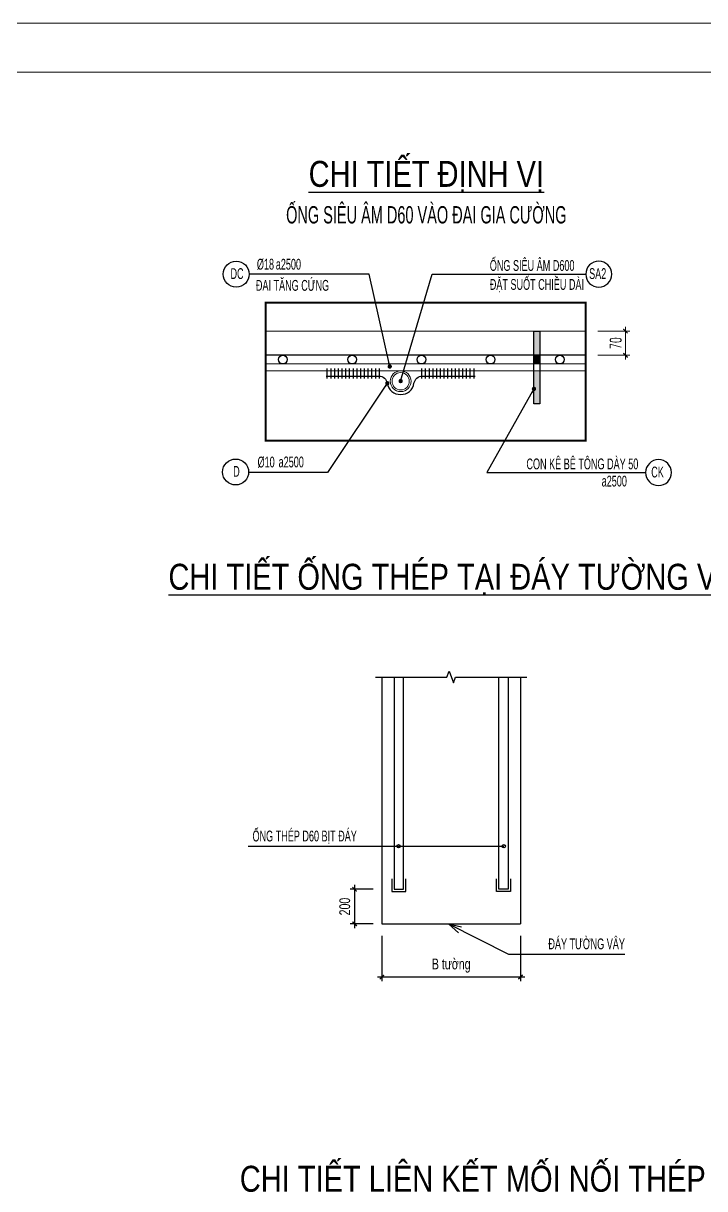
# Model space of a CAD drawing. Header units: millimetres. Extents: x -147841 to 368790, y -162721 to 84261.
# Drawn here: x 52524 to 68266, y -115066 to -88123 of the extents above; entities that cross this region are included whole.
import ezdxf
from ezdxf.enums import TextEntityAlignment as Align

# ---------------------------------------------------------------- set-up
doc = ezdxf.new("R2010")
doc.units = ezdxf.units.MM
doc.header["$LTSCALE"] = 1000
doc.header["$MEASUREMENT"] = 0
doc.header["$PDMODE"] = 1
doc.header["$PDSIZE"] = -10
doc.linetypes.add('DASHDOT', pattern=[1, 0.5, -0.25, 0, -0.25])
doc.linetypes.add('DASHED', pattern=[0.75, 0.5, -0.25])
doc.layers.get('0').update_dxf_attribs({"linetype": 'CONTINUOUS', "lineweight": 18})
doc.layers.get('DEFPOINTS').update_dxf_attribs({"color": 5, "linetype": 'CONTINUOUS', "lineweight": 18})
for name, color, linetype in [('0-Manh', 8, 'CONTINUOUS'), ('0-thep-dai', 6, 'CONTINUOUS'), ('ccu11-Hatch', 250, 'CONTINUOUS'), ('ccu11-Khuat', 9, 'DASHED'), ('ccu11-Manh', 8, 'CONTINUOUS'), ('ccu11-Thay', 7, 'CONTINUOUS'), ('ccu11-Thep', 4, 'CONTINUOUS'), ('ccu11-Thepdai', 6, 'CONTINUOUS'), ('d-chudan', 9, 'CONTINUOUS'), ('KC-Cotthep', 8, 'CONTINUOUS'), ('KC-Dim', 8, 'CONTINUOUS'), ('KC-Text', 31, 'CONTINUOUS')]:
    doc.layers.add(name, color=color, linetype=linetype)
doc.layers.add('0-THAY', color=7, linetype='CONTINUOUS', lineweight=18)
doc.layers.add('ccu11-Dim', color=8, linetype='CONTINUOUS', lineweight=18)
doc.styles.add('ARIAL', font='arial.ttf', dxfattribs={"width": 0.7})
doc.styles.add('ccu11-dim', font='vnsimli.shx', dxfattribs={"width": 0.65, "bigfont": 'bigfont.shx'})
doc.dimstyles.new('2.5-100x4', dxfattribs={"dimscale": 100, "dimtxt": 2.5, "dimasz": 1, "dimexe": 1, "dimexo": 2, "dimgap": 1, "dimtad": 1, "dimdec": 0, "dimlfac": 0.25, "dimdsep": 46, "dimtxsty": 'ARIAL', "dimblk": 'ARCHTICK', "dimcen": -1, "dimdle": 1, "dimclrd": 256, "dimclre": 256, "dimclrt": 1, "dimadec": 0, "dimazin": 2, "dimtfac": 0.1, "dimtdec": 0, "dimtmove": 0, "dimatfit": 1, "dimldrblk": 'ARCHTICK', "dimfxl": 1, "dimtvp": 0.833333, "dimtfill": 1, "dimtolj": 1, "dimtzin": 12, "dimarcsym": 0})
doc.dimstyles.new('ccu11-100', dxfattribs={"dimscale": 100, "dimtxt": 2.5, "dimasz": 1, "dimexe": 1, "dimexo": 2, "dimgap": 1, "dimtad": 1, "dimdec": 1, "dimdsep": 46, "dimtxsty": 'ccu11-dim', "dimblk": 'ARCHTICK', "dimcen": -1, "dimdle": 1, "dimclrd": 256, "dimclre": 256, "dimclrt": 3, "dimadec": 0, "dimazin": 2, "dimtfac": 0.1, "dimtdec": 1, "dimtmove": 0, "dimatfit": 1, "dimldrblk": 'ARCHTICK', "dimfxl": 1, "dimtvp": 0.833333, "dimtolj": 1, "dimtzin": 12, "dimarcsym": 0})
doc.dimstyles.new('ccu11-100x2', dxfattribs={"dimscale": 100, "dimtxt": 2.5, "dimasz": 1, "dimexe": 1, "dimexo": 2, "dimgap": 1, "dimtad": 1, "dimdec": 0, "dimlfac": 0.5, "dimdsep": 46, "dimtxsty": 'ccu11-dim', "dimblk": 'ARCHTICK', "dimcen": -1, "dimdle": 1, "dimclrd": 256, "dimclre": 256, "dimclrt": 31, "dimadec": 0, "dimazin": 2, "dimtfac": 0.1, "dimtdec": 0, "dimtmove": 0, "dimatfit": 1, "dimldrblk": 'ARCHTICK', "dimfxl": 1, "dimtvp": 0.833333, "dimtolj": 1, "dimtzin": 12, "dimarcsym": 0})
doc.dimstyles.new('ccu11-100x8', dxfattribs={"dimscale": 100, "dimtxt": 2.5, "dimasz": 1, "dimexe": 1, "dimexo": 1, "dimgap": 1, "dimtad": 1, "dimdec": 0, "dimlfac": 0.125, "dimzin": 9, "dimdsep": 46, "dimtxsty": 'ccu11-dim', "dimblk": 'ARCHTICK', "dimcen": 2, "dimdle": 1, "dimclrd": 256, "dimclre": 256, "dimclrt": 31, "dimadec": 0, "dimazin": 2, "dimtfac": 1, "dimtdec": 0, "dimtmove": 0, "dimatfit": 3, "dimldrblk": 'DOTSMALL', "dimfxl": 1, "dimtolj": 1, "dimtzin": 0, "dimlwd": -1, "dimlwe": -1, "dimarcsym": 0})

# ---------------------------------------------------------------- blocks, each defined once
blk = doc.blocks.new('_ARCHTICK')
at = {"color": 0, "linetype": 'ByBlock', "const_width": 0.3}
blk.add_lwpolyline([(-0.5, -0.5), (0.5, 0.5)], dxfattribs=at)
blk = doc.blocks.new('*D74')
at = {"layer": 'DEFPOINTS', "color": 0, "transparency": 16777216}
for p in [(60810, -108143), (60810, -108943)]:
    blk.add_point(p, dxfattribs=at)
at = {"layer": 'KC-Dim', "lineweight": -2, "transparency": 16777216}
for p, q in [((60610, -108143), (60079, -108143)), ((60179, -108043), (60179, -109043)), ((60610, -108943), (60079, -108943))]:
    blk.add_line(p, q, dxfattribs=at)
at = {"layer": 'KC-Dim', "lineweight": -2, "transparency": 16777216, "xscale": 100, "yscale": 100, "zscale": 100}
for p, rotation in [((60179, -108143), 90), ((60179, -108943), 270)]:
    blk.add_blockref('_ARCHTICK', p, dxfattribs=dict(at, rotation=rotation))
at = {"layer": 'KC-Dim', "color": 1, "transparency": 16777216, "insert": (59951, -108543), "char_height": 250, "attachment_point": 5, "rotation": 90, "style": 'ARIAL', "bg_fill": 3, "box_fill_scale": 1.25, "bg_fill_color": 256, "bg_fill_true_color": 13158600, "bg_fill_transparency": 0}
blk.add_mtext('\\A1;200', dxfattribs=at)
at = {"layer": 'DEFPOINTS', "color": 0, "transparency": 16777216}
blk.add_point((60179, -108943), dxfattribs=at)
blk = doc.blocks.new('*D75')
at = {"layer": 'DEFPOINTS', "color": 0, "transparency": 16777216}
for p in [(60810, -109020), (64010, -109020), (64010, -110171)]:
    blk.add_point(p, dxfattribs=at)
at = {"layer": 'KC-Dim', "lineweight": -2, "transparency": 16777216}
for p, q in [((60810, -109220), (60810, -110271)), ((64010, -109220), (64010, -110271)), ((60710, -110171), (64110, -110171))]:
    blk.add_line(p, q, dxfattribs=at)
at = {"layer": 'KC-Dim', "lineweight": -2, "transparency": 16777216, "xscale": 100, "yscale": 100, "zscale": 100, "rotation": 180}
blk.add_blockref('_ARCHTICK', (60810, -110171), dxfattribs=at)
at = {"layer": 'KC-Dim', "lineweight": -2, "transparency": 16777216, "xscale": 100, "yscale": 100, "zscale": 100}
blk.add_blockref('_ARCHTICK', (64010, -110171), dxfattribs=at)
at = {"layer": 'KC-Dim', "color": 1, "transparency": 16777216, "insert": (62410, -109908), "char_height": 250, "attachment_point": 5, "style": 'ARIAL', "bg_fill": 3, "box_fill_scale": 1.25, "bg_fill_color": 256, "bg_fill_true_color": 13158600, "bg_fill_transparency": 0}
blk.add_mtext('\\A1;B tường', dxfattribs=at)
blk = doc.blocks.new('*D84')
at = {"layer": 'ccu11-Dim', "ltscale": 3000, "transparency": 16777216}
for p, q in [((65800, -95238), (66536, -95238)), ((66436, -95138), (66436, -95898)), ((65800, -95798), (66536, -95798))]:
    blk.add_line(p, q, dxfattribs=at)
at = {"layer": 'DEFPOINTS', "color": 0, "ltscale": 3000, "transparency": 16777216}
for p in [(65700, -95238), (65700, -95798), (66436, -95798)]:
    blk.add_point(p, dxfattribs=at)
at = {"layer": 'ccu11-Dim', "ltscale": 3000, "transparency": 16777216, "xscale": 100, "yscale": 100, "zscale": 100}
for p, rotation in [((66436, -95238), 90), ((66436, -95798), 270)]:
    blk.add_blockref('_ARCHTICK', p, dxfattribs=dict(at, rotation=rotation))
at = {"layer": 'ccu11-Dim', "color": 31, "ltscale": 3000, "transparency": 16777216, "insert": (66211, -95518), "char_height": 250, "attachment_point": 5, "rotation": 90, "style": 'ccu11-dim'}
blk.add_mtext('\\A1;70', dxfattribs=at)
blk = doc.blocks.new('_DotSmall')
at = {"color": 0, "linetype": 'ByBlock', "const_width": 0.5}
blk.add_lwpolyline([(-0.0625, 0, 1), (0.0625, 0, 1)], format="xyb", close=True, dxfattribs=at)
blk = doc.blocks.new('att_thep_2')
blk.add_circle((-300, 0), 300)
at = {"color": 3, "style": 'ARIAL', "width": 0.6}
blk.add_attdef('DK', text='', height=250, dxfattribs=at).set_placement((467, 105), align=Align.CENTER)
at = {"color": 31, "style": 'ARIAL', "width": 0.6}
blk.add_attdef('SH', text='', height=250, dxfattribs=at).set_placement((-281, -111), align=Align.CENTER)
at = {"color": 2, "style": 'ARIAL', "width": 0.6}
blk.add_attdef('KC', text='', height=250, dxfattribs=at).set_placement((472, -355), align=Align.CENTER)

msp = doc.modelspace()

# ---------------------------------------------------------------- hatches: boundary and pattern name
at = {"layer": 'ccu11-Hatch', "ltscale": 3000}
for points in [[(64459.93, -95238.26), (64321.93, -95238.26), (64321.93, -95798.26), (64459.93, -95798.26)], [(64459.93, -95798.26), (64321.93, -95798.26), (64321.93, -95998.26), (64459.93, -95998.26)], [(64459.93, -96158.26), (64321.93, -96158.26), (64321.93, -96918.26), (64459.93, -96918.26)]]:
    msp.add_hatch(color=256, dxfattribs=at).paths.add_polyline_path(points)

# ---------------------------------------------------------------- linework, layer by layer
at = {"layer": '0-Manh'}
msp.add_lwpolyline([(60659.5, -103235.85), (62309.5, -103236.24), (62359.53, -103098.87), (62459.47, -103373.65), (62509.5, -103236.28), (64159.5, -103236.67)], dxfattribs=at)
at = {"layer": '0-THAY', "flags": 128}
msp.add_lwpolyline([(58123.93, -95238.26), (65515.93, -95238.26)], dxfattribs=at)
at = {"layer": '0-THAY', "linetype": 'Continuous'}
for radius in [240, 200]:
    msp.add_circle((61241.93, -96398.26), radius, dxfattribs=at)
at = {"layer": '0-thep-dai'}
for points in [[(61039.5, -107901.28), (61039.5, -108193.37), (61359.5, -108193.37), (61359.5, -107901.28)], [(63779.5, -107901.28), (63779.5, -108193.37), (63459.5, -108193.37), (63459.5, -107901.28)]]:
    msp.add_lwpolyline(points, dxfattribs=at)
at = {"layer": 'ccu11-Dim', "color": 3, "ltscale": 3000}
for p, q in [((58123.93, -95998.26), (65515.93, -95998.26)), ((58123.93, -96158.26), (65515.93, -96158.26))]:
    msp.add_line(p, q, dxfattribs=at)
at = {"layer": 'ccu11-Khuat', "color": 1, "linetype": 'DASHDOT', "ltscale": 0.5, "const_width": 50}
msp.add_lwpolyline([(58123.93, -94580.26), (65515.93, -94580.26), (65515.93, -97770.26), (58123.93, -97770.26)], close=True, dxfattribs=at)
at = {"layer": 'ccu11-Manh', "ltscale": 3000}
for p, q in [((59546.93, -96338.26), (59546.93, -96104.26)), ((59632.93, -96338.26), (59632.93, -96104.26)), ((59632.93, -96338.26), (59632.93, -96104.26)), ((59718.93, -96338.26), (59718.93, -96104.26)), ((59718.93, -96338.26), (59718.93, -96104.26)), ((59804.93, -96338.26), (59804.93, -96104.26)), ((59804.93, -96338.26), (59804.93, -96104.26)), ((59890.93, -96338.26), (59890.93, -96104.26)), ((59890.93, -96338.26), (59890.93, -96104.26)), ((59976.93, -96338.26), (59976.93, -96104.26)), ((59976.93, -96338.26), (59976.93, -96104.26)), ((60062.93, -96338.26), (60062.93, -96104.26)), ((60062.93, -96338.26), (60062.93, -96104.26)), ((60148.93, -96338.26), (60148.93, -96104.26)), ((60148.93, -96338.26), (60148.93, -96104.26)), ((60234.93, -96338.26), (60234.93, -96104.26)), ((60234.93, -96338.26), (60234.93, -96104.26)), ((60320.93, -96338.26), (60320.93, -96104.26)), ((60320.93, -96338.26), (60320.93, -96104.26)), ((60406.93, -96338.26), (60406.93, -96104.26)), ((60492.93, -96338.26), (60492.93, -96104.26)), ((60578.93, -96338.26), (60578.93, -96104.26)), ((60664.93, -96338.26), (60664.93, -96104.26)), ((60750.93, -96338.26), (60750.93, -96104.26)), ((61732.93, -96338.26), (61732.93, -96104.26)), ((61818.93, -96338.26), (61818.93, -96104.26)), ((61904.93, -96338.26), (61904.93, -96104.26)), ((61990.93, -96338.26), (61990.93, -96104.26)), ((62076.93, -96338.26), (62076.93, -96104.26)), ((62162.93, -96338.26), (62162.93, -96104.26)), ((62162.93, -96338.26), (62162.93, -96104.26)), ((62248.93, -96338.26), (62248.93, -96104.26)), ((62248.93, -96338.26), (62248.93, -96104.26)), ((62334.93, -96338.26), (62334.93, -96104.26)), ((62334.93, -96338.26), (62334.93, -96104.26)), ((62420.93, -96338.26), (62420.93, -96104.26)), ((62420.93, -96338.26), (62420.93, -96104.26)), ((62506.93, -96338.26), (62506.93, -96104.26)), ((62506.93, -96338.26), (62506.93, -96104.26)), ((62592.93, -96338.26), (62592.93, -96104.26)), ((62592.93, -96338.26), (62592.93, -96104.26)), ((62678.93, -96338.26), (62678.93, -96104.26)), ((62678.93, -96338.26), (62678.93, -96104.26)), ((62764.93, -96338.26), (62764.93, -96104.26)), ((62764.93, -96338.26), (62764.93, -96104.26)), ((62850.93, -96338.26), (62850.93, -96104.26)), ((62850.93, -96338.26), (62850.93, -96104.26)), ((62936.93, -96338.26), (62936.93, -96104.26))]:
    msp.add_line(p, q, dxfattribs=at)
at = {"layer": 'ccu11-Thay'}
for p in [(64009.5, -103235.07), (60809.5, -108943.37)]:
    msp.add_line(p, (64009.5, -108943.37), dxfattribs=at)
at = {"layer": 'ccu11-Thep', "ltscale": 3000, "flags": 128}
msp.add_lwpolyline([(64459.93, -96918.26), (64321.93, -96918.26), (64321.93, -95238.26), (64459.93, -95238.26)], close=True, dxfattribs=at)
msp.add_lwpolyline([(59518.93, -96278.26), (60736.76, -96278.26, -0.36618979), (60933.99, -96445.07, 0.84579664), (61549.87, -96445.07, -0.36618979), (61747.1, -96278.26), (62962.93, -96278.26)], format="xyb", dxfattribs=at)
at = {"layer": 'ccu11-Thep'}
for points in [[(61089.5, -103235.07), (61089.5, -108143.37), (61309.5, -108143.37), (61309.5, -103235.07)], [(63729.5, -103235.07), (63729.5, -108143.37), (63509.5, -108143.37), (63509.5, -103235.07)]]:
    msp.add_lwpolyline(points, dxfattribs=at)
for centre in [(58520.18, -95898.26), (60120.18, -95898.26), (61720.18, -95898.26), (63320.18, -95898.26), (64920.18, -95898.26)]:
    msp.add_circle(centre, 100, dxfattribs=at)
at = {"layer": 'ccu11-Thepdai'}
msp.add_lwpolyline([(65515.93, -95798.26), (58123.93, -95798.26)], dxfattribs=at)
at = {"layer": 'd-chudan'}
msp.add_lwpolyline([(57719.25, -107148.42), (63623.98, -107148.42)], dxfattribs=at)
for centre in [(61195.03, -107148.42), (63623.98, -107148.42)]:
    msp.add_circle(centre, 38.62, dxfattribs=at)

# ---------------------------------------------------------------- block references
at = {"layer": 'KC-Cotthep'}
ref = msp.add_blockref('att_thep_2', (57742.62, -93922.26), dxfattribs=at)
ref.add_attrib('KC', 'a2500', dxfattribs={"layer": '0', "color": 2, "height": 250, "style": 'ARIAL', "width": 0.6}).set_placement((58648.39, -93817.47), align=Align.CENTER)
ref.add_attrib('DK', '%%C18', dxfattribs={"layer": '0', "color": 215, "height": 250, "style": 'ARIAL', "width": 0.6}).set_placement((58118.47, -93816.85), align=Align.CENTER)
ref.add_attrib('SH', 'DC', dxfattribs={"layer": '0', "color": 31, "height": 250, "style": 'ARIAL', "width": 0.6}).set_placement((57461.63, -94033.74), align=Align.CENTER)
ref = msp.add_blockref('att_thep_2', (65518.24, -93922.26), dxfattribs=dict(at, xscale=-1))
ref.add_attrib('SH', 'SA2', dxfattribs={"layer": '0', "color": 31, "height": 250, "style": 'ARIAL', "width": 0.6}).set_placement((65794.21, -94033.74), align=Align.CENTER)
ref = msp.add_blockref('att_thep_2', (57728.72, -98496.29), dxfattribs=at)
ref.add_attrib('KC', 'a2500', dxfattribs={"layer": '0', "color": 2, "height": 250, "style": 'ARIAL', "width": 0.6}).set_placement((58713.78, -98389.3), align=Align.CENTER)
ref.add_attrib('DK', '%%C10', dxfattribs={"layer": '0', "color": 175, "height": 250, "style": 'ARIAL', "width": 0.6}).set_placement((58133.52, -98390.87), align=Align.CENTER)
ref.add_attrib('SH', 'D', dxfattribs={"layer": '0', "color": 31, "height": 250, "style": 'ARIAL', "width": 0.6}).set_placement((57447.74, -98607.77), align=Align.CENTER)
ref = msp.add_blockref('att_thep_2', (66900.43, -98510.26), dxfattribs=dict(at, xscale=-1))
ref.add_attrib('SH', 'CK', dxfattribs={"layer": '0', "color": 31, "height": 250, "style": 'ARIAL', "width": 0.6}).set_placement((67176.4, -98621.74), align=Align.CENTER)

# ---------------------------------------------------------------- texts
at = {"layer": 'KC-Text', "style": 'ARIAL'}
for s, height, width, p in [('%%UCHI TIẾT ĐỊNH VỊ', 600, 0.8, (61834.93, -91903.27)), ('ỐNG SIÊU ÂM D60 VÀO ĐAI GIA CƯỜNG', 400, 0.6, (61834.93, -92749.76)), ('%%UCHI TIẾT ỐNG THÉP TẠI ĐÁY TƯỜNG VÂY', 600, 0.8, (62653.19, -101218.48)), ('%%UCHI TIẾT LIÊN KẾT MỐI NỐI THÉP DỌC', 600, 0.8, (63746.51, -115136.48))]:
    msp.add_text(s, height=height, dxfattribs=dict(at, width=width)).set_placement(p, align=Align.CENTER)
at = {"layer": 'KC-Text', "color": 1, "style": 'ARIAL', "width": 0.6}
for s, p in [('ỐNG SIÊU ÂM D600', (63301.77, -93846.51)), ('ĐAI TĂNG CỨNG', (57897.22, -94306.22, -538439.82)), ('ĐẶT SUỐT CHIỀU DÀI', (63301.77, -94284.62)), ('CON KÊ BÊ TÔNG DÀY 50', (64148.06, -98434.51)), ('a2500', (65886.41, -98831.61)), ('ỐNG THÉP D60 BỊT ĐÁY', (57819.15, -107037.4)), ('ĐÁY TƯỜNG VÂY', (64655.54, -109530.34))]:
    msp.add_text(s, height=250, dxfattribs=at).set_placement(p)

# ---------------------------------------------------------------- dimensions: what is measured, and where the dimension line sits
at = {"layer": 'ccu11-Dim', "ltscale": 3000}
dim = msp.add_linear_dim(base=(66435.93, -95798.26), p1=(65700.41, -95238.26), p2=(65700.41, -95798.26), angle=90, dimstyle='ccu11-100x8', dxfattribs=at)
dim.commit()
dim.dimension.update_dxf_attribs({"geometry": '*D84', "text_midpoint": (66210.93, -95518.26)})

# ---------------------------------------------------------------- leaders
at = {"layer": 'ccu11-Manh', "ltscale": 3000}
for points in [[(60989.93, -96057.26), (60516.93, -93922.26), (57742.62, -93922.26)], [(61241.93, -96393.26), (61966.93, -93922.26), (65518.24, -93922.26)], [(60933.99, -96445.07), (59549.93, -98504.26), (57728.62, -98504.26)], [(64321.93, -96574.26), (63235.93, -98510.26), (66900.43, -98510.26)]]:
    msp.add_leader(points, dimstyle='ccu11-100x2', override={"dimgap": 1, "dimtad": 0, "dimldrblk": 'DOT'}, dxfattribs=at)

# ---------------------------------------------------------------- next in the draw order: dimensions: what is measured, and where the dimension line sits
at = {"layer": 'KC-Dim'}
dim = msp.add_linear_dim(base=(60178.57, -108943.37), p1=(60809.5, -108143.37), p2=(60809.5, -108943.37), angle=90, dimstyle='2.5-100x4', dxfattribs=at)
dim.commit()
dim.dimension.update_dxf_attribs({"geometry": '*D74', "text_midpoint": (59950.93, -108543.37)})

# ---------------------------------------------------------------- next in the draw order: linework, layer by layer
at = {"layer": 'ccu11-Thay'}
msp.add_line((60809.5, -103234.33), (60809.5, -108943.37), dxfattribs=at)

# ---------------------------------------------------------------- next in the draw order: dimensions: what is measured, and where the dimension line sits
at = {"layer": 'KC-Dim'}
dim = msp.add_linear_dim(base=(64009.5, -110170.71), p1=(60809.5, -109020.49), p2=(64009.5, -109020.49), text='B tường', dimstyle='2.5-100x4', dxfattribs=at)
dim.commit()
dim.dimension.update_dxf_attribs({"geometry": '*D75', "text_midpoint": (62409.5, -109908.28)})

# ---------------------------------------------------------------- next in the draw order: linework, layer by layer
at = {"layer": 'DEFPOINTS'}
for points in [[(21476.35, -147822.59), (106001.1, -147822.59), (106001.1, -88122.59), (21476.35, -88122.59)], [(97092.37, -146296.45), (23433.46, -146296.45), (23433.46, -89251.35), (97092.37, -89251.35)]]:
    msp.add_lwpolyline(points, close=True, dxfattribs=at)

# ---------------------------------------------------------------- next in the draw order: leaders
at = {"layer": 'ccu11-Manh'}
msp.add_leader([(62348.2, -108943.37), (63733.89, -109641.36), (66419.89, -109641.36)], dimstyle='ccu11-100', override={"dimasz": 3, "dimgap": 1, "dimtad": 0, "dimldrblk": 'Open30'}, dxfattribs=at)

doc.saveas('drawing.dxf')
